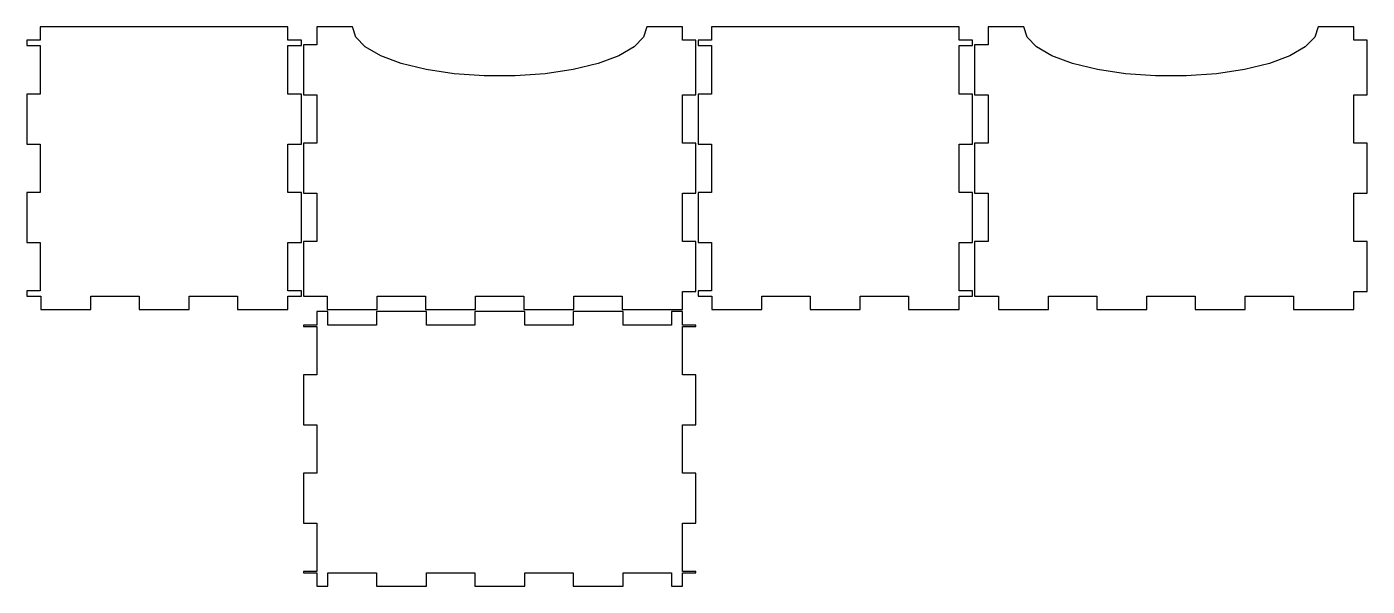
# Model space of a CAD drawing. Header units: metres. Extents: x -115 to 212, y -170 to -34.
import ezdxf

# ---------------------------------------------------------------- set-up
doc = ezdxf.new("R2010")
doc.units = ezdxf.units.M

msp = doc.modelspace()

# ---------------------------------------------------------------- linework, layer by layer
for p, q in [((-51.7, -33.5), (-112.1, -33.5)), ((-112.1, -33.5), (-112.1, -36.8)), ((-51.7, -36.8), (-51.7, -33.5)), ((-35.9, -33.5), (-44.6, -33.5)), ((-44.6, -33.5), (-44.6, -37.9)), ((-35.1155, -36.0087), (-35.9, -33.5)), ((35.9, -33.5), (35.1155, -36.0087)), ((44.6, -33.5), (35.9, -33.5)), ((44.6, -36.8), (44.6, -33.5)), ((112.1, -33.5), (51.7, -33.5)), ((51.7, -33.5), (51.7, -36.8)), ((112.1, -36.8), (112.1, -33.5)), ((127.9, -33.5), (119.2, -33.5)), ((119.2, -33.5), (119.2, -37.9)), ((128.684, -36.0087), (127.9, -33.5)), ((199.7, -33.5), (198.915, -36.0087)), ((208.4, -33.5), (199.7, -33.5)), ((208.4, -36.8), (208.4, -33.5)), ((-112.1, -36.8), (-115.4, -36.8)), ((-115.4, -36.8), (-115.4, -38.1)), ((-115.4, -38.1), (-112.1, -38.1)), ((-112.1, -38.1), (-112.1, -49.9)), ((-48.4, -36.8), (-51.7, -36.8)), ((-51.7, -49.9), (-51.7, -38.1)), ((-51.7, -38.1), (-48.4, -38.1)), ((-48.4, -38.1), (-48.4, -36.8)), ((-44.6, -37.9), (-47.9, -37.9)), ((-47.9, -37.9), (-47.9, -50.1)), ((-32.7963, -38.4077), (-35.1155, -36.0087)), ((-29.0437, -40.5923), (-32.7963, -38.4077)), ((32.7963, -38.4077), (29.0437, -40.5923)), ((35.1155, -36.0087), (32.7963, -38.4077)), ((47.9, -36.8), (44.6, -36.8)), ((47.9, -50.1), (47.9, -36.8)), ((51.7, -36.8), (48.4, -36.8)), ((48.4, -36.8), (48.4, -38.1)), ((48.4, -38.1), (51.7, -38.1)), ((51.7, -38.1), (51.7, -49.9)), ((115.4, -36.8), (112.1, -36.8)), ((112.1, -49.9), (112.1, -38.1)), ((112.1, -38.1), (115.4, -38.1)), ((115.4, -38.1), (115.4, -36.8)), ((119.2, -37.9), (115.9, -37.9)), ((115.9, -37.9), (115.9, -50.1)), ((131.004, -38.4077), (128.684, -36.0087)), ((134.756, -40.5923), (131.004, -38.4077)), ((196.596, -38.4077), (192.844, -40.5923)), ((198.915, -36.0087), (196.596, -38.4077)), ((211.7, -36.8), (208.4, -36.8)), ((211.7, -50.1), (211.7, -36.8)), ((-24.0218, -42.4669), (-29.0437, -40.5923)), ((-17.95, -43.9496), (-24.0218, -42.4669)), ((24.0218, -42.4669), (17.95, -43.9496)), ((29.0437, -40.5923), (24.0218, -42.4669)), ((139.778, -42.4669), (134.756, -40.5923)), ((145.85, -43.9496), (139.778, -42.4669)), ((187.822, -42.4669), (181.75, -43.9496)), ((192.844, -40.5923), (187.822, -42.4669)), ((-11.0937, -44.9756), (-17.95, -43.9496)), ((-3.75256, -45.5), (-11.0937, -44.9756)), ((3.75256, -45.5), (-3.75256, -45.5)), ((11.0937, -44.9756), (3.75256, -45.5)), ((17.95, -43.9496), (11.0937, -44.9756)), ((152.706, -44.9756), (145.85, -43.9496)), ((160.047, -45.5), (152.706, -44.9756)), ((167.553, -45.5), (160.047, -45.5)), ((174.894, -44.9756), (167.553, -45.5)), ((181.75, -43.9496), (174.894, -44.9756)), ((-112.1, -49.9), (-115.4, -49.9)), ((-115.4, -49.9), (-115.4, -62.1)), ((-48.4, -49.9), (-51.7, -49.9)), ((-48.4, -62.1), (-48.4, -49.9)), ((-47.9, -50.1), (-44.6, -50.1)), ((-44.6, -50.1), (-44.6, -61.9)), ((44.6, -61.9), (44.6, -50.1)), ((44.6, -50.1), (47.9, -50.1)), ((51.7, -49.9), (48.4, -49.9)), ((48.4, -49.9), (48.4, -62.1)), ((115.4, -49.9), (112.1, -49.9)), ((115.4, -62.1), (115.4, -49.9)), ((115.9, -50.1), (119.2, -50.1)), ((119.2, -50.1), (119.2, -61.9)), ((208.4, -61.9), (208.4, -50.1)), ((208.4, -50.1), (211.7, -50.1)), ((-115.4, -62.1), (-112.1, -62.1)), ((-112.1, -62.1), (-112.1, -73.9)), ((-51.7, -73.9), (-51.7, -62.1)), ((-51.7, -62.1), (-48.4, -62.1)), ((-44.6, -61.9), (-47.9, -61.9)), ((-47.9, -61.9), (-47.9, -74.1)), ((47.9, -61.9), (44.6, -61.9)), ((47.9, -74.1), (47.9, -61.9)), ((48.4, -62.1), (51.7, -62.1)), ((51.7, -62.1), (51.7, -73.9)), ((112.1, -73.9), (112.1, -62.1)), ((112.1, -62.1), (115.4, -62.1)), ((119.2, -61.9), (115.9, -61.9)), ((115.9, -61.9), (115.9, -74.1)), ((211.7, -61.9), (208.4, -61.9)), ((211.7, -74.1), (211.7, -61.9)), ((-112.1, -73.9), (-115.4, -73.9)), ((-115.4, -73.9), (-115.4, -86.1)), ((-48.4, -73.9), (-51.7, -73.9)), ((-48.4, -86.1), (-48.4, -73.9)), ((-47.9, -74.1), (-44.6, -74.1)), ((-44.6, -74.1), (-44.6, -85.9)), ((44.6, -85.9), (44.6, -74.1)), ((44.6, -74.1), (47.9, -74.1)), ((51.7, -73.9), (48.4, -73.9)), ((48.4, -73.9), (48.4, -86.1)), ((115.4, -73.9), (112.1, -73.9)), ((115.4, -86.1), (115.4, -73.9)), ((115.9, -74.1), (119.2, -74.1)), ((119.2, -74.1), (119.2, -85.9)), ((208.4, -85.9), (208.4, -74.1)), ((208.4, -74.1), (211.7, -74.1)), ((-115.4, -86.1), (-112.1, -86.1)), ((-112.1, -86.1), (-112.1, -97.9)), ((-51.7, -97.9), (-51.7, -86.1)), ((-51.7, -86.1), (-48.4, -86.1)), ((-44.6, -85.9), (-47.9, -85.9)), ((-47.9, -85.9), (-47.9, -99.2)), ((47.9, -85.9), (44.6, -85.9)), ((47.9, -98.1), (47.9, -85.9)), ((48.4, -86.1), (51.7, -86.1)), ((51.7, -86.1), (51.7, -97.9)), ((112.1, -97.9), (112.1, -86.1)), ((112.1, -86.1), (115.4, -86.1)), ((119.2, -85.9), (115.9, -85.9)), ((115.9, -85.9), (115.9, -99.2)), ((211.7, -85.9), (208.4, -85.9)), ((211.7, -98.1), (211.7, -85.9)), ((-112.1, -97.9), (-115.4, -97.9)), ((-115.4, -97.9), (-115.4, -99.2)), ((-48.4, -97.9), (-51.7, -97.9)), ((-48.4, -99.2), (-48.4, -97.9)), ((44.6, -102.5), (44.6, -98.1)), ((44.6, -98.1), (47.9, -98.1)), ((51.7, -97.9), (48.4, -97.9)), ((48.4, -97.9), (48.4, -99.2)), ((115.4, -97.9), (112.1, -97.9)), ((115.4, -99.2), (115.4, -97.9)), ((208.4, -102.5), (208.4, -98.1)), ((208.4, -98.1), (211.7, -98.1)), ((-115.4, -99.2), (-112, -99.2)), ((-112, -99.2), (-112, -102.5)), ((-99.8, -99.2), (-88, -99.2)), ((-99.8, -102.5), (-99.8, -99.2)), ((-88, -99.2), (-88, -102.5)), ((-75.8, -102.5), (-75.8, -99.2)), ((-75.8, -99.2), (-64, -99.2)), ((-64, -99.2), (-64, -102.5)), ((-51.7, -102.5), (-51.7, -99.2)), ((-51.7, -99.2), (-48.4, -99.2)), ((-47.9, -99.2), (-42.1, -99.2)), ((-42.1, -99.2), (-42.1, -102.5)), ((-29.9, -99.2), (-18.1, -99.2)), ((-29.9, -102.5), (-29.9, -99.2)), ((-18.1, -99.2), (-18.1, -102.5)), ((-5.89999, -102.5), (-5.89999, -99.2)), ((-5.89999, -99.2), (5.89999, -99.2)), ((5.89999, -99.2), (5.89999, -102.5)), ((18.1, -102.5), (18.1, -99.2)), ((18.1, -99.2), (29.9, -99.2)), ((29.9, -99.2), (29.9, -102.5)), ((48.4, -99.2), (51.8, -99.2)), ((51.8, -99.2), (51.8, -102.5)), ((64, -99.2), (75.8, -99.2)), ((64, -102.5), (64, -99.2)), ((75.8, -99.2), (75.8, -102.5)), ((88, -102.5), (88, -99.2)), ((88, -99.2), (99.8, -99.2)), ((99.8, -99.2), (99.8, -102.5)), ((112.1, -102.5), (112.1, -99.2)), ((112.1, -99.2), (115.4, -99.2)), ((115.9, -99.2), (121.7, -99.2)), ((121.7, -99.2), (121.7, -102.5)), ((133.9, -99.2), (145.7, -99.2)), ((133.9, -102.5), (133.9, -99.2)), ((145.7, -99.2), (145.7, -102.5)), ((157.9, -102.5), (157.9, -99.2)), ((157.9, -99.2), (169.7, -99.2)), ((169.7, -99.2), (169.7, -102.5)), ((181.9, -102.5), (181.9, -99.2)), ((181.9, -99.2), (193.7, -99.2)), ((193.7, -99.2), (193.7, -102.5)), ((-112, -102.5), (-99.8, -102.5)), ((-88, -102.5), (-75.8, -102.5)), ((-64, -102.5), (-51.7, -102.5)), ((-41.9, -103), (-44.6, -103)), ((-44.6, -103), (-44.6, -106.3)), ((-42.1, -102.5), (-29.9, -102.5)), ((-41.9, -106.3), (-41.9, -103)), ((-17.9, -103), (-30.1, -103)), ((-30.1, -103), (-30.1, -106.3)), ((-18.1, -102.5), (-5.89999, -102.5)), ((-17.9, -106.3), (-17.9, -103)), ((6.09999, -103), (-6.09999, -103)), ((-6.09999, -103), (-6.09999, -106.3)), ((5.89999, -102.5), (18.1, -102.5)), ((6.09999, -106.3), (6.09999, -103)), ((30.1, -103), (17.9, -103)), ((17.9, -103), (17.9, -106.3)), ((29.9, -102.5), (44.6, -102.5)), ((30.1, -106.3), (30.1, -103)), ((44.6, -103), (41.9, -103)), ((41.9, -103), (41.9, -106.3)), ((44.6, -106.3), (44.6, -103)), ((51.8, -102.5), (64, -102.5)), ((75.8, -102.5), (88, -102.5)), ((99.8, -102.5), (112.1, -102.5)), ((121.7, -102.5), (133.9, -102.5)), ((145.7, -102.5), (157.9, -102.5)), ((169.7, -102.5), (181.9, -102.5)), ((193.7, -102.5), (208.4, -102.5)), ((-44.6, -106.3), (-47.9, -106.3)), ((-47.9, -106.3), (-47.9, -106.6)), ((-47.9, -106.6), (-44.6, -106.6)), ((-44.6, -106.6), (-44.6, -118.4)), ((-30.1, -106.3), (-41.9, -106.3)), ((-6.09999, -106.3), (-17.9, -106.3)), ((17.9, -106.3), (6.09999, -106.3)), ((41.9, -106.3), (30.1, -106.3)), ((47.9, -106.3), (44.6, -106.3)), ((44.6, -118.4), (44.6, -106.6)), ((44.6, -106.6), (47.9, -106.6)), ((47.9, -106.6), (47.9, -106.3)), ((-44.6, -118.4), (-47.9, -118.4)), ((-47.9, -118.4), (-47.9, -130.6)), ((47.9, -118.4), (44.6, -118.4)), ((47.9, -130.6), (47.9, -118.4)), ((-47.9, -130.6), (-44.6, -130.6)), ((-44.6, -130.6), (-44.6, -142.4)), ((44.6, -142.4), (44.6, -130.6)), ((44.6, -130.6), (47.9, -130.6)), ((-44.6, -142.4), (-47.9, -142.4)), ((-47.9, -142.4), (-47.9, -154.6)), ((47.9, -142.4), (44.6, -142.4)), ((47.9, -154.6), (47.9, -142.4)), ((-47.9, -154.6), (-44.6, -154.6)), ((-44.6, -154.6), (-44.6, -166.4)), ((44.6, -166.4), (44.6, -154.6)), ((44.6, -154.6), (47.9, -154.6)), ((-44.6, -166.4), (-47.9, -166.4)), ((-47.9, -166.4), (-47.9, -166.7)), ((-47.9, -166.7), (-44.6, -166.7)), ((-44.6, -166.7), (-44.6, -170)), ((-41.9, -166.7), (-30.1, -166.7)), ((-41.9, -170), (-41.9, -166.7)), ((-30.1, -166.7), (-30.1, -170)), ((-17.9, -170), (-17.9, -166.7)), ((-17.9, -166.7), (-6.09999, -166.7)), ((-6.09999, -166.7), (-6.09999, -170)), ((6.09998, -170), (6.09998, -166.7)), ((6.09998, -166.7), (17.9, -166.7)), ((17.9, -166.7), (17.9, -170)), ((30.1, -170), (30.1, -166.7)), ((30.1, -166.7), (41.9, -166.7)), ((41.9, -166.7), (41.9, -170)), ((47.9, -166.4), (44.6, -166.4)), ((44.6, -170), (44.6, -166.7)), ((44.6, -166.7), (47.9, -166.7)), ((47.9, -166.7), (47.9, -166.4)), ((-44.6, -170), (-41.9, -170)), ((-30.1, -170), (-17.9, -170)), ((-6.09999, -170), (6.09998, -170)), ((17.9, -170), (30.1, -170)), ((41.9, -170), (44.6, -170))]:
    msp.add_line(p, q)

doc.saveas('drawing.dxf')
